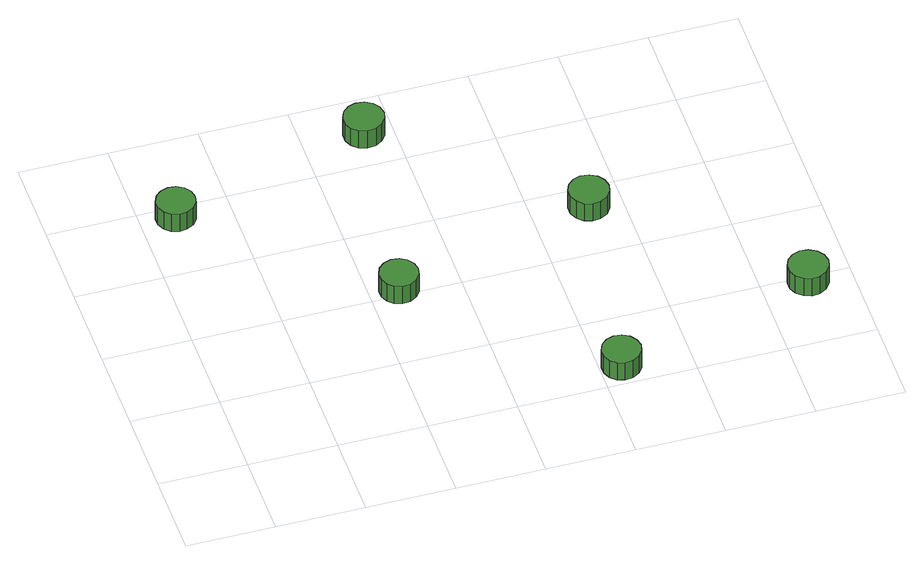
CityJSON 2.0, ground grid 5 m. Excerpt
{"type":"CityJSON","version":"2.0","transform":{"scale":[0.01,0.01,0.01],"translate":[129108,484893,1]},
"CityObjects":{
"tree1":{"type":"SolitaryVegetationObject","attributes":{"function":"something"},"geometry":[{"type":"MultiSurface","lod":"1","boundaries":[[[0,1,2,3,4,5,6,7,8,9,10,11,12,13,14]],[[15,16,17,18,19,20,21,22,23,24,25,26,27,28,29]],[[0,29,28,1]],[[1,28,27,2]],[[2,27,26,3]],[[3,26,25,4]],[[4,25,24,5]],[[5,24,23,6]],[[6,23,22,7]],[[7,22,21,8]],[[8,21,20,9]],[[9,20,19,10]],[[10,19,18,11]],[[11,18,17,12]],[[12,17,16,13]],[[13,16,15,14]],[[14,15,29,0]]]}]},
"tree2":{"type":"SolitaryVegetationObject","attributes":{"function":"something"},"geometry":[{"type":"MultiSurface","lod":"1","boundaries":[[[30,31,32,33,34,35,36,37,38,39,40,41,42,43,44]],[[45,46,47,48,49,50,51,52,53,54,55,56,57,58,59]],[[30,59,58,31]],[[31,58,57,32]],[[32,57,56,33]],[[33,56,55,34]],[[34,55,54,35]],[[35,54,53,36]],[[36,53,52,37]],[[37,52,51,38]],[[38,51,50,39]],[[39,50,49,40]],[[40,49,48,41]],[[41,48,47,42]],[[42,47,46,43]],[[43,46,45,44]],[[44,45,59,30]]]}]},
"tree3":{"type":"SolitaryVegetationObject","attributes":{"function":"something"},"geometry":[{"type":"MultiSurface","lod":"1","boundaries":[[[60,61,62,63,64,65,66,67,68,69,70,71,72,73,74]],[[75,76,77,78,79,80,81,82,83,84,85,86,87,88,89]],[[60,89,88,61]],[[61,88,87,62]],[[62,87,86,63]],[[63,86,85,64]],[[64,85,84,65]],[[65,84,83,66]],[[66,83,82,67]],[[67,82,81,68]],[[68,81,80,69]],[[69,80,79,70]],[[70,79,78,71]],[[71,78,77,72]],[[72,77,76,73]],[[73,76,75,74]],[[74,75,89,60]]]}]},
"tree4":{"type":"SolitaryVegetationObject","attributes":{"function":"something"},"geometry":[{"type":"MultiSurface","lod":"1","boundaries":[[[90,91,92,93,94,95,96,97,98,99,100,101,102,103,104]],[[105,106,107,108,109,110,111,112,113,114,115,116,117,118,119]],[[90,119,118,91]],[[91,118,117,92]],[[92,117,116,93]],[[93,116,115,94]],[[94,115,114,95]],[[95,114,113,96]],[[96,113,112,97]],[[97,112,111,98]],[[98,111,110,99]],[[99,110,109,100]],[[100,109,108,101]],[[101,108,107,102]],[[102,107,106,103]],[[103,106,105,104]],[[104,105,119,90]]]}]},
"tree5":{"type":"SolitaryVegetationObject","attributes":{"function":"something"},"geometry":[{"type":"MultiSurface","lod":"1","boundaries":[[[120,121,122,123,124,125,126,127,128,129,130,131,132,133,134]],[[135,136,137,138,139,140,141,142,143,144,145,146,147,148,149]],[[120,149,148,121]],[[121,148,147,122]],[[122,147,146,123]],[[123,146,145,124]],[[124,145,144,125]],[[125,144,143,126]],[[126,143,142,127]],[[127,142,141,128]],[[128,141,140,129]],[[129,140,139,130]],[[130,139,138,131]],[[131,138,137,132]],[[132,137,136,133]],[[133,136,135,134]],[[134,135,149,120]]]}]},
"tree6":{"type":"SolitaryVegetationObject","attributes":{"function":"something"},"geometry":[{"type":"MultiSurface","lod":"1","boundaries":[[[150,151,152,153,154,155,156,157,158,159,160,161,162,163,164]],[[165,166,167,168,169,170,171,172,173,174,175,176,177,178,179]],[[150,179,178,151]],[[151,178,177,152]],[[152,177,176,153]],[[153,176,175,154]],[[154,175,174,155]],[[155,174,173,156]],[[156,173,172,157]],[[157,172,171,158]],[[158,171,170,159]],[[159,170,169,160]],[[160,169,168,161]],[[161,168,167,162]],[[162,167,166,163]],[[163,166,165,164]],[[164,165,179,150]]]}]}
},
"vertices":[
[280,1847,230],[271,1891,230],[244,1928,230],[205,1951,230],[160,1955,230],[117,1941,230],[84,1911,230],[65,1870,230],[65,1825,230],[84,1783,230],[117,1753,230],[160,1739,230],[205,1744,230],[244,1766,230],[271,1803,230],[271,1803,105],[244,1766,105],[205,1744,105],[160,1739,105],[117,1753,105],[84,1783,105],[65,1825,105],[65,1870,105],[84,1911,105],[117,1941,105],[160,1955,105],[205,1951,105],[244,1928,105],[271,1891,105],[280,1847,105],
[1257,996,202],[1247,1041,202],[1221,1077,202],[1182,1100,202],[1137,1105,202],[1094,1091,202],[1060,1060,202],[1042,1019,202],[1042,974,202],[1060,933,202],[1094,902,202],[1137,888,202],[1182,893,202],[1221,916,202],[1247,952,202],[1247,952,77],[1221,916,77],[1182,893,77],[1137,888,77],[1094,902,77],[1060,933,77],[1042,974,77],[1042,1019,77],[1060,1060,77],[1094,1091,77],[1137,1105,77],[1182,1100,77],[1221,1077,77],[1247,1041,77],[1257,996,77],
[1431,2175,223],[1421,2221,223],[1393,2259,223],[1353,2282,223],[1306,2287,223],[1261,2273,223],[1226,2241,223],[1207,2198,223],[1207,2152,223],[1226,2109,223],[1261,2077,223],[1306,2063,223],[1353,2068,223],[1393,2091,223],[1421,2129,223],[1421,2129,98],[1393,2091,98],[1353,2068,98],[1306,2063,98],[1261,2077,98],[1226,2109,98],[1207,2152,98],[1207,2198,98],[1226,2241,98],[1261,2273,98],[1306,2287,98],[1353,2282,98],[1393,2259,98],[1421,2221,98],[1431,2175,98],
[2227,135,155],[2217,179,155],[2191,215,155],[2152,238,155],[2107,243,155],[2064,229,155],[2030,199,155],[2012,157,155],[2012,112,155],[2030,71,155],[2064,40,155],[2107,27,155],[2152,31,155],[2191,54,155],[2217,90,155],[2217,90,30],[2191,54,30],[2152,31,30],[2107,27,30],[2064,40,30],[2030,71,30],[2012,112,30],[2012,157,30],[2030,199,30],[2064,229,30],[2107,243,30],[2152,238,30],[2191,215,30],[2217,179,30],[2227,135,30],
[2414,1313,198],[2404,1359,198],[2377,1397,198],[2336,1420,198],[2289,1425,198],[2245,1411,198],[2210,1379,198],[2191,1337,198],[2191,1290,198],[2210,1247,198],[2245,1215,198],[2289,1201,198],[2336,1206,198],[2377,1229,198],[2404,1267,198],[2404,1267,73],[2377,1229,73],[2336,1206,73],[2289,1201,73],[2245,1215,73],[2210,1247,73],[2191,1290,73],[2191,1337,73],[2210,1379,73],[2245,1411,73],[2289,1425,73],[2336,1420,73],[2377,1397,73],[2404,1359,73],[2414,1313,73],
[3370,462,154],[3361,508,154],[3333,546,154],[3292,570,154],[3246,575,154],[3201,560,154],[3166,529,154],[3147,486,154],[3147,439,154],[3166,396,154],[3201,365,154],[3246,350,154],[3292,355,154],[3333,379,154],[3361,417,154],[3361,417,29],[3333,379,29],[3292,355,29],[3246,350,29],[3201,365,29],[3166,396,29],[3147,439,29],[3147,486,29],[3166,529,29],[3201,560,29],[3246,575,29],[3292,570,29],[3333,546,29],[3361,508,29],[3370,462,29]
]}
